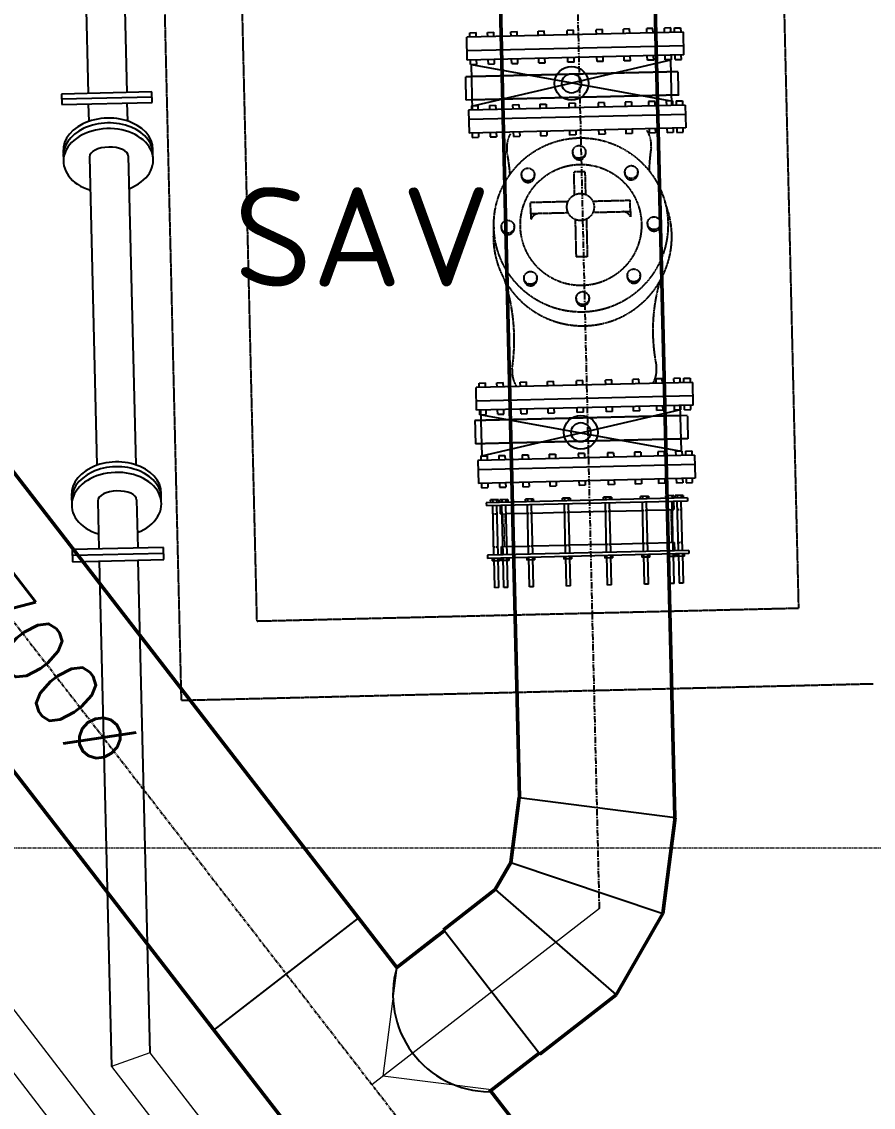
# Model space of a CAD drawing. Header units: inches. Extents: x 0 to 235202, y 0 to 361577.
# Drawn here: x 118657 to 121957, y 297221 to 301428 of the extents above; entities that cross this region are included whole.
import ezdxf

# ---------------------------------------------------------------- set-up
doc = ezdxf.new("R2010")
doc.units = ezdxf.units.IN
doc.header["$MEASUREMENT"] = 0
for name, pattern in [('CENTER', [2, 1.25, -0.25, 0.25, -0.25]), ('HIDDEN', [0.375, 0.25, -0.125]), ('PHANTOM2', [1.25, 0.625, -0.125, 0.125, -0.125, 0.125, -0.125])]:
    doc.linetypes.add(name, pattern=pattern)
for name, color, linetype, lineweight in [('.5', 8, 'Continuous', 0), ('DIM', 251, 'Continuous', 0), ('hid', 8, 'HIDDEN', 0), ('PLC WIRE', 7, 'Continuous', 0)]:
    doc.layers.add(name, color=color, linetype=linetype, lineweight=lineweight)
for name, color, linetype in [('1', 1, 'CENTER'), ('pipes', 2, 'Continuous'), ('sleeve type coupling', 1, 'Continuous'), ('steel elbow 45deg', 3, 'Continuous'), ('text', 3, 'Continuous')]:
    doc.layers.add(name, color=color, linetype=linetype)
doc.styles.add('ISO', font='isocpeur.ttf')
doc.styles.add('SIMPLEX', font='simplex.shx')
doc.styles.get("Standard").update_dxf_attribs({"font": 'arial.ttf'})
doc.linetypes.add('FENCE_LINE', pattern='A,0.5,-0.1,["X",Standard,S=0.1,R=0,X=-0.02,Y=-0.05],-0.1', length=0.7)

msp = doc.modelspace()

# ---------------------------------------------------------------- linework, layer by layer
at = {"layer": '.5', "color": 8, "linetype": 'CENTER', "ltscale": 10}
msp.add_line((169573.2, 298225.3), (105058.9, 298225.3), dxfattribs=at)
at = {"color": 8, "linetype": 'CENTER', "ltscale": 20}
msp.add_line((120896.2, 297991.7), (120765.9, 303421.4), dxfattribs=at)
at = {"color": 8}
for p, q in [((120907.9, 301397.1), (120883.6, 301396.5)), ((120907.9, 301397.1), (120883.6, 301396.5)), ((120884, 301379.3), (120883.6, 301396.5)), ((120884, 301379.3), (120883.6, 301396.5)), ((120908.3, 301379.8), (120907.9, 301397.1)), ((120908.3, 301379.8), (120907.9, 301397.1)), ((121013, 301399.6), (120988.7, 301399)), ((121013, 301399.6), (120988.7, 301399)), ((120989.1, 301381.8), (120988.7, 301399)), ((120989.1, 301381.8), (120988.7, 301399)), ((121013.4, 301382.4), (121013, 301399.6)), ((121013.4, 301382.4), (121013, 301399.6)), ((121103.2, 301401.8), (121079, 301401.2)), ((121103.2, 301401.8), (121079, 301401.2)), ((121079.4, 301383.9), (121079, 301401.2)), ((121079.4, 301383.9), (121079, 301401.2)), ((121103.6, 301384.5), (121103.2, 301401.8)), ((121103.6, 301384.5), (121103.2, 301401.8)), ((121172.5, 301403.4), (121148.2, 301402.8)), ((121172.5, 301403.4), (121148.2, 301402.8)), ((121148.6, 301385.6), (121148.2, 301402.8)), ((121148.6, 301385.6), (121148.2, 301402.8)), ((121172.9, 301386.2), (121172.5, 301403.4)), ((121172.9, 301386.2), (121172.5, 301403.4)), ((121186.5, 301403.8), (121210.7, 301404.3)), ((121186.5, 301403.8), (121210.7, 301404.3)), ((121186.9, 301386.5), (121186.5, 301403.8)), ((121186.9, 301386.5), (121186.5, 301403.8)), ((121210.7, 301404.3), (121211.1, 301387.1)), ((121210.7, 301404.3), (121211.1, 301387.1)), ((121221.5, 301387.4), (120381.7, 301367.2)), ((121221.5, 301387.4), (120381.7, 301367.2)), ((120383.8, 301278.6), (120381.7, 301367.2)), ((120383.8, 301278.6), (120381.7, 301367.2)), ((120393.4, 301384.7), (120417.7, 301385.3)), ((120393.4, 301384.7), (120417.7, 301385.3)), ((120393.9, 301367.5), (120393.4, 301384.7)), ((120393.9, 301367.5), (120393.4, 301384.7)), ((120418.1, 301368.1), (120417.7, 301385.3)), ((120418.1, 301368.1), (120417.7, 301385.3)), ((120462.7, 301386.4), (120486.9, 301387)), ((120462.7, 301386.4), (120486.9, 301387)), ((120463.1, 301369.2), (120462.7, 301386.4)), ((120463.1, 301369.2), (120462.7, 301386.4)), ((120487.3, 301369.7), (120486.9, 301387)), ((120487.3, 301369.7), (120486.9, 301387)), ((120552.9, 301388.5), (120577.2, 301389.1)), ((120552.9, 301388.5), (120577.2, 301389.1)), ((120553.4, 301371.3), (120552.9, 301388.5)), ((120553.4, 301371.3), (120552.9, 301388.5)), ((120577.6, 301371.9), (120577.2, 301389.1)), ((120577.6, 301371.9), (120577.2, 301389.1)), ((120658, 301391.1), (120682.3, 301391.7)), ((120658, 301391.1), (120682.3, 301391.7)), ((120658.5, 301373.8), (120658, 301391.1)), ((120658.5, 301373.8), (120658, 301391.1)), ((120682.7, 301374.4), (120682.3, 301391.7)), ((120682.7, 301374.4), (120682.3, 301391.7)), ((120795.1, 301394.4), (120770.8, 301393.8)), ((120795.1, 301394.4), (120770.8, 301393.8)), ((120771.2, 301376.5), (120770.8, 301393.8)), ((120771.2, 301376.5), (120770.8, 301393.8)), ((120795.5, 301377.1), (120795.1, 301394.4)), ((120795.5, 301377.1), (120795.1, 301394.4)), ((121223.6, 301298.7), (121221.5, 301387.4)), ((121223.6, 301298.7), (121221.5, 301387.4)), ((121222.7, 301334.7), (120383, 301314.5)), ((121222.7, 301334.7), (120383, 301314.5)), ((121223.6, 301298.7), (120383.8, 301278.6)), ((121223.6, 301298.7), (120383.8, 301278.6)), ((120396.4, 301261.6), (120396, 301278.8)), ((120396.4, 301261.6), (120396, 301278.8)), ((120400.3, 301100.9), (121172, 301280.2)), ((120400.3, 301100.9), (121172, 301280.2)), ((120420.6, 301262.2), (120420.2, 301279.4)), ((120420.6, 301262.2), (120420.2, 301279.4)), ((120465.7, 301263.3), (120465.2, 301280.5)), ((120465.7, 301263.3), (120465.2, 301280.5)), ((120489.9, 301263.9), (120489.5, 301281.1)), ((120489.9, 301263.9), (120489.5, 301281.1)), ((120555.9, 301265.4), (120555.5, 301282.7)), ((120555.9, 301265.4), (120555.5, 301282.7)), ((120580.1, 301266), (120579.7, 301283.3)), ((120580.1, 301266), (120579.7, 301283.3)), ((120661, 301268), (120660.6, 301285.2)), ((120661, 301268), (120660.6, 301285.2)), ((120685.2, 301268.6), (120684.8, 301285.8)), ((120685.2, 301268.6), (120684.8, 301285.8)), ((120773.8, 301270.7), (120773.4, 301287.9)), ((120773.8, 301270.7), (120773.4, 301287.9)), ((120798, 301271.3), (120773.8, 301270.7)), ((120798, 301271.3), (120773.8, 301270.7)), ((120798, 301271.3), (120797.6, 301288.5)), ((120798, 301271.3), (120797.6, 301288.5)), ((120886.6, 301273.4), (120886.2, 301290.6)), ((120886.6, 301273.4), (120886.2, 301290.6)), ((120910.8, 301274), (120886.6, 301273.4)), ((120910.8, 301274), (120886.6, 301273.4)), ((120910.8, 301274), (120910.4, 301291.2)), ((120910.8, 301274), (120910.4, 301291.2)), ((120991.7, 301275.9), (120991.3, 301293.1)), ((120991.7, 301275.9), (120991.3, 301293.1)), ((121015.9, 301276.5), (120991.7, 301275.9)), ((121015.9, 301276.5), (120991.7, 301275.9)), ((121015.9, 301276.5), (121015.5, 301293.7)), ((121015.9, 301276.5), (121015.5, 301293.7)), ((121081.9, 301278.1), (121081.5, 301295.3)), ((121081.9, 301278.1), (121081.5, 301295.3)), ((121106.2, 301278.7), (121081.9, 301278.1)), ((121106.2, 301278.7), (121081.9, 301278.1)), ((121106.2, 301278.7), (121105.7, 301295.9)), ((121106.2, 301278.7), (121105.7, 301295.9)), ((121151.2, 301279.7), (121150.8, 301297)), ((121151.2, 301279.7), (121150.8, 301297)), ((121175.4, 301280.3), (121151.2, 301279.7)), ((121175.4, 301280.3), (121151.2, 301279.7)), ((121176.3, 301102.3), (121172, 301280.2)), ((121176.3, 301102.3), (121172, 301280.2)), ((121175.4, 301280.3), (121175, 301297.6)), ((121175.4, 301280.3), (121175, 301297.6)), ((121189.4, 301280.7), (121189, 301297.9)), ((121189.4, 301280.7), (121189, 301297.9)), ((121189.4, 301280.7), (121213.6, 301281.2)), ((121189.4, 301280.7), (121213.6, 301281.2)), ((121213.6, 301281.2), (121213.2, 301298.5)), ((121213.6, 301281.2), (121213.2, 301298.5)), ((120396.4, 301261.6), (120420.6, 301262.2)), ((120396.4, 301261.6), (120420.6, 301262.2)), ((120399.8, 301261.7), (121179.3, 301119.6)), ((120404, 301083.8), (120399.8, 301261.7)), ((120399.8, 301261.7), (121179.3, 301119.6)), ((120404, 301083.8), (120399.8, 301261.7)), ((120465.7, 301263.3), (120489.9, 301263.9)), ((120465.7, 301263.3), (120489.9, 301263.9)), ((120555.9, 301265.4), (120580.1, 301266)), ((120555.9, 301265.4), (120580.1, 301266)), ((120661, 301268), (120685.2, 301268.6)), ((120661, 301268), (120685.2, 301268.6)), ((121200.8, 301233.8), (121173.2, 301233.1)), ((121200.8, 301233.8), (121173.2, 301233.1)), ((120400.9, 301214.6), (120377.7, 301214)), ((120400.9, 301214.6), (120377.7, 301214)), ((120403.1, 301124.3), (120379.9, 301123.7)), ((120403.1, 301124.3), (120379.9, 301123.7)), ((121228.3, 301104.4), (120388.5, 301084.3)), ((121228.3, 301104.4), (120388.5, 301084.3)), ((120400.2, 301101.8), (120424.5, 301102.4)), ((120400.2, 301101.8), (120424.5, 301102.4)), ((120400.2, 301101.8), (120400.7, 301084.6)), ((120400.2, 301101.8), (120400.7, 301084.6)), ((120424.5, 301102.4), (120424.9, 301085.2)), ((120424.5, 301102.4), (120424.9, 301085.2)), ((120469.5, 301103.5), (120493.7, 301104)), ((120469.5, 301103.5), (120493.7, 301104)), ((120469.5, 301103.5), (120469.9, 301086.2)), ((120469.5, 301103.5), (120469.9, 301086.2)), ((120493.7, 301104), (120494.1, 301086.8)), ((120493.7, 301104), (120494.1, 301086.8)), ((120559.7, 301105.6), (120584, 301106.2)), ((120559.7, 301105.6), (120584, 301106.2)), ((120559.7, 301105.6), (120560.2, 301088.4)), ((120559.7, 301105.6), (120560.2, 301088.4)), ((120584, 301106.2), (120584.4, 301089)), ((120584, 301106.2), (120584.4, 301089)), ((120664.8, 301108.2), (120689.1, 301108.7)), ((120664.8, 301108.2), (120689.1, 301108.7)), ((120664.8, 301108.2), (120665.3, 301090.9)), ((120664.8, 301108.2), (120665.3, 301090.9)), ((120689.1, 301108.7), (120689.5, 301091.5)), ((120689.1, 301108.7), (120689.5, 301091.5)), ((120801.9, 301111.4), (120777.6, 301110.9)), ((120801.9, 301111.4), (120777.6, 301110.9)), ((120777.6, 301110.9), (120778, 301093.6)), ((120777.6, 301110.9), (120778, 301093.6)), ((120801.9, 301111.4), (120802.3, 301094.2)), ((120801.9, 301111.4), (120802.3, 301094.2)), ((120914.6, 301114.2), (120890.4, 301113.6)), ((120914.6, 301114.2), (120890.4, 301113.6)), ((120890.4, 301113.6), (120890.8, 301096.3)), ((120890.4, 301113.6), (120890.8, 301096.3)), ((120914.6, 301114.2), (120915.1, 301096.9)), ((120914.6, 301114.2), (120915.1, 301096.9)), ((121019.7, 301116.7), (120995.5, 301116.1)), ((121019.7, 301116.7), (120995.5, 301116.1)), ((120995.5, 301116.1), (120995.9, 301098.9)), ((120995.5, 301116.1), (120995.9, 301098.9)), ((121019.7, 301116.7), (121020.2, 301099.4)), ((121019.7, 301116.7), (121020.2, 301099.4)), ((121110, 301118.8), (121085.8, 301118.3)), ((121110, 301118.8), (121085.8, 301118.3)), ((121085.8, 301118.3), (121086.2, 301101)), ((121085.8, 301118.3), (121086.2, 301101)), ((121110, 301118.8), (121110.4, 301101.6)), ((121110, 301118.8), (121110.4, 301101.6)), ((121179.3, 301120.5), (121155, 301119.9)), ((121179.3, 301120.5), (121155, 301119.9)), ((121155, 301119.9), (121155.4, 301102.7)), ((121155, 301119.9), (121155.4, 301102.7)), ((121203, 301143.5), (121175.3, 301142.8)), ((121203, 301143.5), (121175.3, 301142.8)), ((121179.3, 301120.5), (121179.7, 301103.3)), ((121179.3, 301120.5), (121179.7, 301103.3)), ((121193.3, 301120.8), (121217.5, 301121.4)), ((121193.3, 301120.8), (121217.5, 301121.4)), ((121193.3, 301120.8), (121193.7, 301103.6)), ((121193.3, 301120.8), (121193.7, 301103.6)), ((121217.5, 301121.4), (121217.9, 301104.2)), ((121217.5, 301121.4), (121217.9, 301104.2)), ((121228.3, 301104.4), (121230.4, 301016.5)), ((121228.3, 301104.4), (121230.4, 301016.5)), ((120388.5, 301084.3), (120390.6, 300996.3)), ((120388.5, 301084.3), (120390.6, 300996.3)), ((121229.1, 301068.5), (120389.4, 301048.3)), ((121229.1, 301068.5), (120389.4, 301048.3)), ((121230.4, 301016.5), (120390.6, 300996.3)), ((121230.4, 301016.5), (120390.6, 300996.3)), ((120402.8, 300996.6), (120403.2, 300979.4)), ((120402.8, 300996.6), (120403.2, 300979.4)), ((120403.2, 300979.4), (120427.4, 300979.9)), ((120403.2, 300979.4), (120427.4, 300979.9)), ((120427, 300997.2), (120427.4, 300979.9)), ((120427, 300997.2), (120427.4, 300979.9)), ((120472, 300998.3), (120472.4, 300981)), ((120472, 300998.3), (120472.4, 300981)), ((120472.4, 300981), (120496.7, 300981.6)), ((120472.4, 300981), (120496.7, 300981.6)), ((120496.2, 300998.8), (120496.7, 300981.6)), ((120496.2, 300998.8), (120496.7, 300981.6)), ((120562.3, 301000.4), (120562.7, 300983.2)), ((120562.3, 301000.4), (120562.7, 300983.2)), ((120562.7, 300983.2), (120586.9, 300983.8)), ((120562.7, 300983.2), (120586.9, 300983.8)), ((120586.5, 301001), (120586.9, 300983.8)), ((120586.5, 301001), (120586.9, 300983.8)), ((120667.4, 301002.9), (120667.8, 300985.7)), ((120667.4, 301002.9), (120667.8, 300985.7)), ((120667.8, 300985.7), (120692, 300986.3)), ((120667.8, 300985.7), (120692, 300986.3)), ((120691.6, 301003.5), (120692, 300986.3)), ((120691.6, 301003.5), (120692, 300986.3)), ((120780.2, 301005.7), (120780.6, 300988.4)), ((120780.2, 301005.7), (120780.6, 300988.4)), ((120804.8, 300989), (120780.6, 300988.4)), ((120804.8, 300989), (120780.6, 300988.4)), ((120804.4, 301006.2), (120804.8, 300989)), ((120804.4, 301006.2), (120804.8, 300989)), ((120892.9, 301008.4), (120893.4, 300991.1)), ((120892.9, 301008.4), (120893.4, 300991.1)), ((120917.6, 300991.7), (120893.4, 300991.1)), ((120917.6, 300991.7), (120893.4, 300991.1)), ((120917.2, 301008.9), (120917.6, 300991.7)), ((120917.2, 301008.9), (120917.6, 300991.7)), ((120998, 301010.9), (120998.5, 300993.7)), ((120998, 301010.9), (120998.5, 300993.7)), ((121022.7, 300994.2), (120998.5, 300993.7)), ((121022.7, 300994.2), (120998.5, 300993.7)), ((121022.3, 301011.5), (121022.7, 300994.2)), ((121022.3, 301011.5), (121022.7, 300994.2)), ((121088.3, 301013.1), (121088.7, 300995.8)), ((121088.3, 301013.1), (121088.7, 300995.8)), ((121112.9, 300996.4), (121088.7, 300995.8)), ((121112.9, 300996.4), (121088.7, 300995.8)), ((121112.5, 301013.6), (121112.9, 300996.4)), ((121112.5, 301013.6), (121112.9, 300996.4)), ((121157.5, 301014.7), (121158, 300997.5)), ((121157.5, 301014.7), (121158, 300997.5)), ((121182.2, 300998.1), (121158, 300997.5)), ((121182.2, 300998.1), (121158, 300997.5)), ((121181.8, 301015.3), (121182.2, 300998.1)), ((121181.8, 301015.3), (121182.2, 300998.1)), ((121195.8, 301015.6), (121196.2, 300998.4)), ((121195.8, 301015.6), (121196.2, 300998.4)), ((121196.2, 300998.4), (121220.4, 300999)), ((121196.2, 300998.4), (121220.4, 300999)), ((121220.4, 300999), (121220, 301016.2)), ((121220.4, 300999), (121220, 301016.2)), ((121257.7, 300029.8), (120418, 300009.7)), ((121257.7, 300029.8), (120418, 300009.7)), ((120420.1, 299921.7), (120418, 300009.7)), ((120420.1, 299921.7), (120418, 300009.7)), ((120429.7, 300027.2), (120453.9, 300027.8)), ((120429.7, 300027.2), (120453.9, 300027.8)), ((120430.1, 300010), (120429.7, 300027.2)), ((120430.1, 300010), (120429.7, 300027.2)), ((120454.4, 300010.6), (120453.9, 300027.8)), ((120454.4, 300010.6), (120453.9, 300027.8)), ((120499, 300028.9), (120523.2, 300029.5)), ((120499, 300028.9), (120523.2, 300029.5)), ((120499.4, 300011.6), (120499, 300028.9)), ((120499.4, 300011.6), (120499, 300028.9)), ((120523.6, 300012.2), (120523.2, 300029.5)), ((120523.6, 300012.2), (120523.2, 300029.5)), ((120589.2, 300031), (120613.4, 300031.6)), ((120589.2, 300031), (120613.4, 300031.6)), ((120589.6, 300013.8), (120589.2, 300031)), ((120589.6, 300013.8), (120589.2, 300031)), ((120613.9, 300014.4), (120613.4, 300031.6)), ((120613.9, 300014.4), (120613.4, 300031.6)), ((120694.3, 300033.6), (120718.5, 300034.1)), ((120694.3, 300033.6), (120718.5, 300034.1)), ((120694.7, 300016.3), (120694.3, 300033.6)), ((120694.7, 300016.3), (120694.3, 300033.6)), ((120719, 300016.9), (120718.5, 300034.1)), ((120719, 300016.9), (120718.5, 300034.1)), ((120831.3, 300036.9), (120807.1, 300036.3)), ((120831.3, 300036.9), (120807.1, 300036.3)), ((120807.5, 300019), (120807.1, 300036.3)), ((120807.5, 300019), (120807.1, 300036.3)), ((120831.7, 300019.6), (120831.3, 300036.9)), ((120831.7, 300019.6), (120831.3, 300036.9)), ((120944.1, 300039.6), (120919.9, 300039)), ((120944.1, 300039.6), (120919.9, 300039)), ((120920.3, 300021.7), (120919.9, 300039)), ((120920.3, 300021.7), (120919.9, 300039)), ((120944.5, 300022.3), (120944.1, 300039.6)), ((120944.5, 300022.3), (120944.1, 300039.6)), ((121049.2, 300042.1), (121025, 300041.5)), ((121049.2, 300042.1), (121025, 300041.5)), ((121025.4, 300024.3), (121025, 300041.5)), ((121025.4, 300024.3), (121025, 300041.5)), ((121049.6, 300024.9), (121049.2, 300042.1)), ((121049.6, 300024.9), (121049.2, 300042.1)), ((121139.5, 300044.2), (121115.2, 300043.7)), ((121139.5, 300044.2), (121115.2, 300043.7)), ((121115.7, 300026.4), (121115.2, 300043.7)), ((121115.7, 300026.4), (121115.2, 300043.7)), ((121139.9, 300027), (121139.5, 300044.2)), ((121139.9, 300027), (121139.5, 300044.2)), ((121208.7, 300045.9), (121184.5, 300045.3)), ((121208.7, 300045.9), (121184.5, 300045.3)), ((121184.9, 300028.1), (121184.5, 300045.3)), ((121184.9, 300028.1), (121184.5, 300045.3)), ((121209.1, 300028.7), (121208.7, 300045.9)), ((121209.1, 300028.7), (121208.7, 300045.9)), ((121222.7, 300046.2), (121247, 300046.8)), ((121222.7, 300046.2), (121247, 300046.8)), ((121223.1, 300029), (121222.7, 300046.2)), ((121223.1, 300029), (121222.7, 300046.2)), ((121247, 300046.8), (121247.4, 300029.6)), ((121247, 300046.8), (121247.4, 300029.6)), ((121259.8, 299941.9), (121257.7, 300029.8)), ((121259.8, 299941.9), (121257.7, 300029.8)), ((121259, 299977.9), (120419.2, 299957.7)), ((121259, 299977.9), (120419.2, 299957.7)), ((121259.8, 299941.9), (120420.1, 299921.7)), ((121259.8, 299941.9), (120420.1, 299921.7)), ((120439.9, 299745), (121211.6, 299924.4)), ((120439.9, 299745), (121211.6, 299924.4)), ((120526.1, 299907), (120525.7, 299924.2)), ((120526.1, 299907), (120525.7, 299924.2)), ((120592.2, 299908.6), (120591.7, 299925.8)), ((120592.2, 299908.6), (120591.7, 299925.8)), ((120616.4, 299909.2), (120616, 299926.4)), ((120616.4, 299909.2), (120616, 299926.4)), ((120697.3, 299911.1), (120696.8, 299928.4)), ((120697.3, 299911.1), (120696.8, 299928.4)), ((120721.5, 299911.7), (120721.1, 299928.9)), ((120721.5, 299911.7), (120721.1, 299928.9)), ((120810, 299913.8), (120809.6, 299931.1)), ((120810, 299913.8), (120809.6, 299931.1)), ((120834.3, 299914.4), (120833.9, 299931.6)), ((120834.3, 299914.4), (120833.9, 299931.6)), ((120922.8, 299916.5), (120922.4, 299933.8)), ((120922.8, 299916.5), (120922.4, 299933.8)), ((120947.1, 299917.1), (120946.6, 299934.4)), ((120947.1, 299917.1), (120946.6, 299934.4)), ((121027.9, 299919.1), (121027.5, 299936.3)), ((121027.9, 299919.1), (121027.5, 299936.3)), ((121052.2, 299919.6), (121051.7, 299936.9)), ((121052.2, 299919.6), (121051.7, 299936.9)), ((121118.2, 299921.2), (121117.8, 299938.5)), ((121118.2, 299921.2), (121117.8, 299938.5)), ((121142.4, 299921.8), (121142, 299939)), ((121142.4, 299921.8), (121142, 299939)), ((121187.4, 299922.9), (121187, 299940.1)), ((121187.4, 299922.9), (121187, 299940.1)), ((121207.9, 299941.5), (121212.1, 299763.6)), ((121207.9, 299941.5), (121212.1, 299763.6)), ((121211.7, 299923.5), (121211.3, 299940.7)), ((121211.7, 299923.5), (121211.3, 299940.7)), ((121225.7, 299923.8), (121225.3, 299941)), ((121225.7, 299923.8), (121225.3, 299941)), ((121225.7, 299923.8), (121249.9, 299924.4)), ((121225.7, 299923.8), (121249.9, 299924.4)), ((121249.9, 299924.4), (121249.5, 299941.6)), ((121249.9, 299924.4), (121249.5, 299941.6)), ((120436.6, 299882.5), (120413.4, 299881.9)), ((120436.6, 299882.5), (120413.4, 299881.9)), ((120432.7, 299904.8), (120432.2, 299922)), ((120432.7, 299904.8), (120432.2, 299922)), ((120432.6, 299905.7), (121212.1, 299763.6)), ((120432.6, 299905.7), (121212.1, 299763.6)), ((120432.7, 299904.8), (120456.9, 299905.4)), ((120432.7, 299904.8), (120456.9, 299905.4)), ((120435.6, 299923), (120439.9, 299745)), ((120435.6, 299923), (120439.9, 299745)), ((120456.9, 299905.4), (120456.5, 299922.6)), ((120456.9, 299905.4), (120456.5, 299922.6)), ((120501.9, 299906.4), (120501.5, 299923.7)), ((120501.9, 299906.4), (120501.5, 299923.7)), ((120501.9, 299906.4), (120526.1, 299907)), ((120501.9, 299906.4), (120526.1, 299907)), ((120592.2, 299908.6), (120616.4, 299909.2)), ((120592.2, 299908.6), (120616.4, 299909.2)), ((120697.3, 299911.1), (120721.5, 299911.7)), ((120697.3, 299911.1), (120721.5, 299911.7)), ((120834.3, 299914.4), (120810, 299913.8)), ((120834.3, 299914.4), (120810, 299913.8)), ((120947.1, 299917.1), (120922.8, 299916.5)), ((120947.1, 299917.1), (120922.8, 299916.5)), ((121052.2, 299919.6), (121027.9, 299919.1)), ((121052.2, 299919.6), (121027.9, 299919.1)), ((121142.4, 299921.8), (121118.2, 299921.2)), ((121142.4, 299921.8), (121118.2, 299921.2)), ((121211.7, 299923.5), (121187.4, 299922.9)), ((121211.7, 299923.5), (121187.4, 299922.9)), ((121236.5, 299901.7), (121208.8, 299901)), ((121236.5, 299901.7), (121208.8, 299901)), ((121238.7, 299811.4), (121211, 299810.7)), ((121238.7, 299811.4), (121211, 299810.7)), ((120438.7, 299792.2), (120415.6, 299791.6)), ((120438.7, 299792.2), (120415.6, 299791.6)), ((120950.9, 299757.3), (120926.7, 299756.7)), ((120950.9, 299757.3), (120926.7, 299756.7)), ((120926.7, 299756.7), (120927.1, 299739.5)), ((120926.7, 299756.7), (120927.1, 299739.5)), ((120950.9, 299757.3), (120951.3, 299740.1)), ((120950.9, 299757.3), (120951.3, 299740.1)), ((121056, 299759.8), (121031.8, 299759.2)), ((121056, 299759.8), (121031.8, 299759.2)), ((121031.8, 299759.2), (121032.2, 299742)), ((121031.8, 299759.2), (121032.2, 299742)), ((121056, 299759.8), (121056.4, 299742.6)), ((121056, 299759.8), (121056.4, 299742.6)), ((121146.3, 299762), (121122, 299761.4)), ((121146.3, 299762), (121122, 299761.4)), ((121122, 299761.4), (121122.4, 299744.2)), ((121122, 299761.4), (121122.4, 299744.2)), ((121146.3, 299762), (121146.7, 299744.8)), ((121146.3, 299762), (121146.7, 299744.8)), ((121215.5, 299763.7), (121191.3, 299763.1)), ((121215.5, 299763.7), (121191.3, 299763.1)), ((121191.3, 299763.1), (121191.7, 299745.8)), ((121191.3, 299763.1), (121191.7, 299745.8)), ((121215.5, 299763.7), (121215.9, 299746.4)), ((121215.5, 299763.7), (121215.9, 299746.4)), ((121229.5, 299764), (121253.7, 299764.6)), ((121229.5, 299764), (121253.7, 299764.6)), ((121229.5, 299764), (121229.9, 299746.8)), ((121229.5, 299764), (121229.9, 299746.8)), ((121253.7, 299764.6), (121254.2, 299747.3)), ((121253.7, 299764.6), (121254.2, 299747.3)), ((121264.5, 299747.6), (120424.7, 299727.4)), ((121264.5, 299747.6), (120424.7, 299727.4)), ((120424.7, 299727.4), (120426.9, 299638.8)), ((120424.7, 299727.4), (120426.9, 299638.8)), ((120436.5, 299745), (120460.7, 299745.5)), ((120436.5, 299745), (120460.7, 299745.5)), ((120436.5, 299745), (120436.9, 299727.7)), ((120436.5, 299745), (120436.9, 299727.7)), ((120460.7, 299745.5), (120461.1, 299728.3)), ((120460.7, 299745.5), (120461.1, 299728.3)), ((120505.7, 299746.6), (120530, 299747.2)), ((120505.7, 299746.6), (120530, 299747.2)), ((120505.7, 299746.6), (120506.2, 299729.4)), ((120505.7, 299746.6), (120506.2, 299729.4)), ((120530, 299747.2), (120530.4, 299730)), ((120530, 299747.2), (120530.4, 299730)), ((120596, 299748.8), (120620.2, 299749.4)), ((120596, 299748.8), (120620.2, 299749.4)), ((120596, 299748.8), (120596.4, 299731.6)), ((120596, 299748.8), (120596.4, 299731.6)), ((120620.2, 299749.4), (120620.6, 299732.1)), ((120620.2, 299749.4), (120620.6, 299732.1)), ((120701.1, 299751.3), (120725.3, 299751.9)), ((120701.1, 299751.3), (120725.3, 299751.9)), ((120701.1, 299751.3), (120701.5, 299734.1)), ((120701.1, 299751.3), (120701.5, 299734.1)), ((120725.3, 299751.9), (120725.7, 299734.7)), ((120725.3, 299751.9), (120725.7, 299734.7)), ((120838.1, 299754.6), (120813.9, 299754)), ((120838.1, 299754.6), (120813.9, 299754)), ((120813.9, 299754), (120814.3, 299736.8)), ((120813.9, 299754), (120814.3, 299736.8)), ((120838.1, 299754.6), (120838.5, 299737.4)), ((120838.1, 299754.6), (120838.5, 299737.4)), ((121264.5, 299747.6), (121266.6, 299659)), ((121264.5, 299747.6), (121266.6, 299659)), ((121265.4, 299711.6), (120425.6, 299691.4)), ((121265.4, 299711.6), (120425.6, 299691.4)), ((121266.6, 299659), (120426.9, 299638.8)), ((121266.6, 299659), (120426.9, 299638.8)), ((120439, 299639.1), (120439.4, 299621.9)), ((120439, 299639.1), (120439.4, 299621.9)), ((120463.3, 299639.7), (120463.7, 299622.4)), ((120463.3, 299639.7), (120463.7, 299622.4)), ((120508.3, 299640.7), (120508.7, 299623.5)), ((120508.3, 299640.7), (120508.7, 299623.5)), ((120532.5, 299641.3), (120532.9, 299624.1)), ((120532.5, 299641.3), (120532.9, 299624.1)), ((120598.5, 299642.9), (120598.9, 299625.7)), ((120598.5, 299642.9), (120598.9, 299625.7)), ((120622.8, 299643.5), (120623.2, 299626.3)), ((120622.8, 299643.5), (120623.2, 299626.3)), ((120703.6, 299645.4), (120704, 299628.2)), ((120703.6, 299645.4), (120704, 299628.2)), ((120727.9, 299646), (120728.3, 299628.8)), ((120727.9, 299646), (120728.3, 299628.8)), ((120816.4, 299648.1), (120816.8, 299630.9)), ((120816.4, 299648.1), (120816.8, 299630.9)), ((120841.1, 299631.5), (120816.8, 299630.9)), ((120841.1, 299631.5), (120816.8, 299630.9)), ((120840.7, 299648.7), (120841.1, 299631.5)), ((120840.7, 299648.7), (120841.1, 299631.5)), ((120929.2, 299650.9), (120929.6, 299633.6)), ((120929.2, 299650.9), (120929.6, 299633.6)), ((120953.9, 299634.2), (120929.6, 299633.6)), ((120953.9, 299634.2), (120929.6, 299633.6)), ((120953.4, 299651.4), (120953.9, 299634.2)), ((120953.4, 299651.4), (120953.9, 299634.2)), ((121034.3, 299653.4), (121034.7, 299636.1)), ((121034.3, 299653.4), (121034.7, 299636.1)), ((121059, 299636.7), (121034.7, 299636.1)), ((121059, 299636.7), (121034.7, 299636.1)), ((121058.5, 299654), (121059, 299636.7)), ((121058.5, 299654), (121059, 299636.7)), ((121124.6, 299655.5), (121125, 299638.3)), ((121124.6, 299655.5), (121125, 299638.3)), ((121149.2, 299638.9), (121125, 299638.3)), ((121149.2, 299638.9), (121125, 299638.3)), ((121148.8, 299656.1), (121149.2, 299638.9)), ((121148.8, 299656.1), (121149.2, 299638.9)), ((121193.8, 299657.2), (121194.2, 299640)), ((121193.8, 299657.2), (121194.2, 299640)), ((121218.5, 299640.6), (121194.2, 299640)), ((121218.5, 299640.6), (121194.2, 299640)), ((121218, 299657.8), (121218.5, 299640.6)), ((121218, 299657.8), (121218.5, 299640.6)), ((121232, 299658.1), (121232.5, 299640.9)), ((121232, 299658.1), (121232.5, 299640.9)), ((121232.5, 299640.9), (121256.7, 299641.5)), ((121232.5, 299640.9), (121256.7, 299641.5)), ((121256.7, 299641.5), (121256.3, 299658.7)), ((121256.7, 299641.5), (121256.3, 299658.7)), ((120439.4, 299621.9), (120463.7, 299622.4)), ((120439.4, 299621.9), (120463.7, 299622.4)), ((120508.7, 299623.5), (120532.9, 299624.1)), ((120508.7, 299623.5), (120532.9, 299624.1)), ((120598.9, 299625.7), (120623.2, 299626.3)), ((120598.9, 299625.7), (120623.2, 299626.3)), ((120704, 299628.2), (120728.3, 299628.8)), ((120704, 299628.2), (120728.3, 299628.8))]:
    msp.add_line(p, q, dxfattribs=at)
at = {"color": 8, "linetype": 'HIDDEN'}
for p, q in [((121173.2, 301233.1), (120400.9, 301214.6)), ((121173.2, 301233.1), (120400.9, 301214.6)), ((121203, 301143.5), (121200.8, 301233.8)), ((121203, 301143.5), (121200.8, 301233.8)), ((120379.9, 301123.7), (120377.7, 301214)), ((120379.9, 301123.7), (120377.7, 301214)), ((121175.3, 301142.8), (120403.1, 301124.3)), ((121175.3, 301142.8), (120403.1, 301124.3)), ((120413.4, 299881.9), (120415.6, 299791.6)), ((120413.4, 299881.9), (120415.6, 299791.6)), ((121208.8, 299901), (120436.6, 299882.5)), ((121208.8, 299901), (120436.6, 299882.5)), ((121236.5, 299901.7), (121238.7, 299811.4)), ((121236.5, 299901.7), (121238.7, 299811.4)), ((121211, 299810.7), (120438.7, 299792.2)), ((121211, 299810.7), (120438.7, 299792.2))]:
    msp.add_line(p, q, dxfattribs=at)
at = {"color": 8, "linetype": 'PHANTOM2', "ltscale": 20}
msp.add_line((117313.4, 300798.9), (120821.2, 296266.5), dxfattribs=at)
at = {"color": 8}
for centre, radius in [((120787.9, 301188.7), 65.7), ((120787.9, 301188.7), 65.7), ((120787.9, 301188.7), 37.5), ((120787.9, 301188.7), 37.5), ((120824, 299836.6), 65.7), ((120824, 299836.6), 65.7), ((120824, 299836.6), 37.5), ((120824, 299836.6), 37.5)]:
    msp.add_circle(centre, radius, dxfattribs=at)
at = {"layer": '1', "color": 8, "linetype": 'HIDDEN', "ltscale": 5}
for p, q in [((119276.4, 298798.2), (119192.4, 302296.8)), ((121668.5, 299155.7), (121598.9, 302054.5)), ((119569.1, 299105.3), (119499.5, 302004)), ((119569.1, 299105.3), (121668.5, 299155.7)), ((119276.4, 298798.2), (121957.1, 298862.5))]:
    msp.add_line(p, q, dxfattribs=at)
at = {"layer": '1', "color": 8}
for p, q in [((120841, 300846.2), (120797.5, 300845.2)), ((120841, 300846.2), (120797.5, 300845.2)), ((120799.6, 300756.8), (120797.5, 300845.2)), ((120799.6, 300756.8), (120797.5, 300845.2)), ((120843.1, 300757.9), (120841, 300846.2)), ((120843.1, 300757.9), (120841, 300846.2)), ((120774.1, 300730.1), (120629, 300726.6)), ((120774.1, 300730.1), (120629, 300726.6)), ((120630.1, 300683.1), (120629, 300726.6)), ((120630.1, 300683.1), (120629, 300726.6)), ((120869.8, 300732.4), (121014.9, 300735.9)), ((120869.8, 300732.4), (121014.9, 300735.9)), ((121016, 300692.4), (121014.9, 300735.9)), ((121016, 300692.4), (121014.9, 300735.9)), ((120775.2, 300686.6), (120630.1, 300683.1)), ((120775.2, 300686.6), (120630.1, 300683.1)), ((120630.1, 300683.1), (120630.6, 300661.7)), ((120630.1, 300683.1), (120630.6, 300661.7)), ((120870.9, 300688.9), (121016, 300692.4)), ((120870.9, 300688.9), (121016, 300692.4)), ((121016, 300692.4), (121016.5, 300670.9)), ((121016, 300692.4), (121016.5, 300670.9)), ((120801.9, 300661.1), (120805.4, 300516)), ((120801.9, 300661.1), (120805.4, 300516)), ((120845.4, 300662.2), (120848.9, 300517.1)), ((120845.4, 300662.2), (120848.9, 300517.1)), ((120848.9, 300517.1), (120805.4, 300516)), ((120848.9, 300517.1), (120805.4, 300516))]:
    msp.add_line(p, q, dxfattribs=at)
for centre, radius in [((120824.2, 300639.9), 337.5), ((120824.2, 300639.9), 337.5), ((120817.4, 300923.1), 24.9), ((120817.4, 300923.1), 24.9), ((120824.2, 300639.9), 234.7), ((120824.2, 300639.9), 234.7), ((120619.1, 300835.4), 24.9), ((120619.1, 300835.4), 24.9), ((121019.6, 300845), 24.9), ((121019.6, 300845), 24.9), ((120822.5, 300709.5), 52.6), ((120822.5, 300709.5), 52.6), ((120541, 300633.1), 24.9), ((120541, 300633.1), 24.9), ((121107.3, 300646.7), 24.9), ((121107.3, 300646.7), 24.9), ((120628.7, 300434.9), 24.9), ((120628.7, 300434.9), 24.9), ((121029.2, 300444.5), 24.9), ((121029.2, 300444.5), 24.9), ((120831, 300356.8), 24.9), ((120831, 300356.8), 24.9)]:
    msp.add_circle(centre, radius, dxfattribs=at)
for centre, radius, start, end in [((120650.9, 300938.4), 114.4, 151.6572, 186.6572), ((120650.9, 300938.4), 114.4, 151.6572, 186.6572), ((120990.3, 300949.4), 106.4, 354.23, 31.7505), ((120990.3, 300949.4), 106.4, 354.23, 31.7505), ((121777, 300835.1), 688.7, 171.3491, 178.7813), ((121777, 300835.1), 688.7, 171.3491, 178.7813), ((119806.6, 300777.8), 745.4, 4.512, 11.4009), ((119806.6, 300777.8), 745.4, 4.512, 11.4009), ((120817.5, 300918.1), 25.4, 169.931, 12.82), ((120817.5, 300918.1), 25.4, 169.931, 12.82), ((120619.2, 300830.3), 25.4, 169.931, 12.82), ((120619.2, 300830.3), 25.4, 169.931, 12.82), ((121019.7, 300840), 25.4, 169.931, 12.82), ((121019.7, 300840), 25.4, 169.931, 12.82), ((120830.6, 300595), 345.8, 173.8804, 22.4991), ((120830.6, 300595), 345.8, 173.8804, 22.4991), ((120663.2, 300649.2), 35, 98.3971, 159.085), ((120663.2, 300649.2), 35, 98.3971, 159.085), ((120984.4, 300656.9), 35, 23.666, 84.3539), ((120984.4, 300656.9), 35, 23.666, 84.3539), ((121107.5, 300641.7), 25.4, 169.931, 12.82), ((121107.5, 300641.7), 25.4, 169.931, 12.82), ((120541.1, 300628.1), 25.4, 169.931, 12.82), ((120541.1, 300628.1), 25.4, 169.931, 12.82), ((120628.8, 300429.9), 25.4, 169.931, 12.82), ((120628.8, 300429.9), 25.4, 169.931, 12.82), ((121029.3, 300439.5), 25.4, 169.931, 12.82), ((121029.3, 300439.5), 25.4, 169.931, 12.82), ((119820.6, 300193.9), 745.4, 351.3501, 18.0883), ((119820.6, 300193.9), 745.4, 351.3501, 18.0883), ((121791.5, 300231.2), 688.7, 164.0075, 191.4019), ((121791.5, 300231.2), 688.7, 164.0075, 191.4019), ((120831.1, 300351.7), 25.4, 169.931, 12.82), ((120831.1, 300351.7), 25.4, 169.931, 12.82), ((121011.2, 300079.3), 106.4, 331.0005, 8.521), ((121011.2, 300079.3), 106.4, 331.0005, 8.521), ((120671.7, 300074), 114.4, 176.0938, 211.0938), ((120671.7, 300074), 114.4, 176.0938, 211.0938)]:
    msp.add_arc(centre, radius, start, end, dxfattribs=at)
at = {"layer": 'DIM', "color": 8, "linetype": 'Continuous', "ltscale": 25}
msp.add_line((145896.8, 262255), (107144.3, 312481.6), dxfattribs=at)
at = {"layer": 'DIM', "color": 8, "linetype": 'FENCE_LINE', "ltscale": 25}
msp.add_line((145707.3, 262255), (107025.6, 312390), dxfattribs=at)
at = {"layer": 'DIM', "color": 8, "lineweight": 50}
for p, q in [((120585.8, 298421.3), (120482.7, 302714.9)), ((120585.8, 298421.3), (120482.7, 302714.4)), ((121187.8, 298344.7), (121082.6, 302728.8)), ((121187.8, 298344.7), (121082.6, 302728.8)), ((117629.8, 300968.7), (120110.9, 297763)), ((117005.1, 300619.2), (120414, 296211.9)), ((119114.8, 299050), (120110.9, 297763)), ((120552.4, 298169.5), (120584.4, 298421.5)), ((121141.8, 297972.3), (121189.2, 298344.5)), ((120492.4, 298064.5), (120552.4, 298169.5)), ((120291.6, 297909), (120492.4, 298064.5)), ((120961.4, 297656.7), (121141.8, 297972.3)), ((120110.6, 297762.8), (120294.5, 297905.2)), ((120110.6, 297762.8), (120268.8, 297885.2)), ((119143.5, 297854.5), (120414, 296211.9)), ((120664.8, 297427), (120961.4, 297656.7)), ((120469, 297281.4), (120661.8, 297430.8)), ((120914.1, 296717.1), (120474, 297285.3))]:
    msp.add_line(p, q, dxfattribs=at)
at = {"layer": 'DIM', "color": 8, "linetype": 'Continuous', "ltscale": 10}
for p, q in [((121152.4, 299820.9), (121145.8, 300094.7)), ((120552.6, 299806.5), (120546, 300080.3)), ((121157.3, 299617.6), (121152.7, 299808.9)), ((121157.3, 299617.6), (121152.7, 299808.9)), ((120557.5, 299603.2), (120552.9, 299794.5)), ((120557.5, 299603.2), (120552.9, 299794.5)), ((120561.3, 299444.7), (120557.7, 299591.2)), ((120561.3, 299444.7), (120557.7, 299591.2)), ((120561.3, 299444.7), (120557.7, 299591.2)), ((120561.3, 299444.7), (120557.7, 299591.2)), ((120561.3, 299444.7), (120557.7, 299591.2)), ((121161.1, 299459.2), (121157.6, 299605.6)), ((121161.1, 299459.2), (121157.6, 299605.6))]:
    msp.add_line(p, q, dxfattribs=at)
at = {"layer": 'DIM', "color": 8}
for p, q in [((120896.2, 297991.7), (120013.8, 297308.4)), ((120110.6, 297762.8), (120057.1, 297341.9)), ((119153.6, 297432.4), (119004.8, 297379.7)), ((120478, 297288.4), (120057.1, 297341.9))]:
    msp.add_line(p, q, dxfattribs=at)
at = {"layer": 'hid', "color": 8, "ltscale": 0.1}
for p, q in [((120518.5, 299521), (120534.5, 299521.4)), ((120518.5, 299521), (120534.5, 299521.4)), ((120518.5, 299521), (120534.5, 299521.4)), ((120518.5, 299521), (120534.5, 299521.4)), ((120524.9, 299521.2), (120527.9, 299393.8)), ((120524.9, 299521.2), (120527.9, 299393.8)), ((121162.5, 299536.5), (121178.5, 299536.9)), ((121178.5, 299536.9), (121162.5, 299536.5)), ((121162.5, 299536.5), (121178.5, 299536.9)), ((121178.5, 299536.9), (121162.5, 299536.5)), ((121172.2, 299536.7), (121175.2, 299409.4)), ((121172.2, 299536.7), (121175.2, 299409.4)), ((120521.6, 299393.7), (120537.6, 299394.1)), ((120521.6, 299393.7), (120537.6, 299394.1)), ((120521.6, 299393.7), (120537.6, 299394.1)), ((120521.6, 299393.7), (120537.6, 299394.1)), ((121165.6, 299409.1), (121181.6, 299409.5)), ((121181.6, 299409.5), (121165.6, 299409.1)), ((121165.6, 299409.1), (121181.6, 299409.5)), ((121181.6, 299409.5), (121165.6, 299409.1))]:
    msp.add_line(p, q, dxfattribs=at)
at = {"layer": 'hid', "color": 8, "linetype": 'Continuous'}
for p, q in [((120552.4, 298169.5), (121141.8, 297972.3)), ((120492.4, 298064.5), (120961.4, 297656.7))]:
    msp.add_line(p, q, dxfattribs=at)
at = {"layer": 'pipes', "color": 8, "ltscale": 2000}
for p, q in [((120584.4, 298421.5), (121189.2, 298344.5)), ((119402.1, 297520.2), (119962.7, 297954.3)), ((120110.6, 297762.8), (120294.5, 297905.2)), ((120664.8, 297427), (120291.6, 297909)), ((120110.6, 297762.8), (120268.8, 297885.2)), ((120478, 297288.4), (120661.8, 297430.8)), ((120636.1, 297410.8), (120478, 297288.4))]:
    msp.add_line(p, q, dxfattribs=at)
msp.add_arc((120473.1, 297658.5), 377.2, 163.9525, 269.371, dxfattribs=at)
at = {"layer": 'PLC WIRE', "color": 8, "ltscale": 2000}
for p, q in [((119153.6, 297432.4), (119507.4, 296973.8)), ((119004.8, 297379.7), (119388.6, 296882.1))]:
    msp.add_line(p, q, dxfattribs=at)
at = {"layer": 'sleeve type coupling', "color": 8}
for p, q in [((121085.5, 299589), (121054.6, 299588.2)), ((121085.5, 299589), (121054.6, 299588.2)), ((121054.9, 299577.9), (121054.6, 299588.2)), ((121054.9, 299577.9), (121054.6, 299588.2)), ((121062.3, 299588.4), (121062.6, 299578.1)), ((121062.3, 299588.4), (121062.6, 299578.1)), ((121077.8, 299588.8), (121078, 299578.5)), ((121077.8, 299588.8), (121078, 299578.5)), ((121085.5, 299589), (121085.7, 299578.7)), ((121085.5, 299589), (121085.7, 299578.7)), ((121184.6, 299591.3), (121153.8, 299590.6)), ((121184.6, 299591.3), (121153.8, 299590.6)), ((121154, 299580.3), (121153.8, 299590.6)), ((121154, 299580.3), (121153.8, 299590.6)), ((121161.5, 299590.8), (121161.8, 299580.5)), ((121161.5, 299590.8), (121161.8, 299580.5)), ((121176.9, 299591.2), (121177.2, 299580.9)), ((121176.9, 299591.2), (121177.2, 299580.9)), ((121184.6, 299591.3), (121184.9, 299581)), ((121184.6, 299591.3), (121184.9, 299581)), ((121220, 299592.2), (121189.2, 299591.5)), ((121220, 299592.2), (121189.2, 299591.5)), ((121189.4, 299581.2), (121189.2, 299591.5)), ((121189.4, 299581.2), (121189.2, 299591.5)), ((121196.9, 299591.6), (121197.2, 299581.3)), ((121196.9, 299591.6), (121197.2, 299581.3)), ((121212.3, 299592), (121212.6, 299581.7)), ((121212.3, 299592), (121212.6, 299581.7)), ((121220, 299592.2), (121220.3, 299581.9)), ((121220, 299592.2), (121220.3, 299581.9)), ((121237.4, 299582.3), (120457.6, 299563.6)), ((121237.4, 299582.3), (120457.6, 299563.6)), ((120457.6, 299563.6), (120457.9, 299551.6)), ((120457.6, 299563.6), (120457.9, 299551.6)), ((121237.6, 299570.3), (120457.9, 299551.6)), ((121237.6, 299570.3), (120457.9, 299551.6)), ((120505.2, 299575), (120474.4, 299574.3)), ((120505.2, 299575), (120474.4, 299574.3)), ((120474.6, 299564), (120474.4, 299574.3)), ((120474.6, 299564), (120474.4, 299574.3)), ((120482.1, 299574.5), (120482.4, 299564.2)), ((120482.1, 299574.5), (120482.4, 299564.2)), ((120487, 299360.8), (120482.4, 299552.2)), ((120487, 299360.8), (120482.4, 299552.2)), ((120497.5, 299574.8), (120497.8, 299564.5)), ((120497.5, 299574.8), (120497.8, 299564.5)), ((120502.9, 299361.2), (120498.4, 299552.6)), ((120502.9, 299361.2), (120498.4, 299552.6)), ((120505.2, 299575), (120505.5, 299564.7)), ((120505.2, 299575), (120505.5, 299564.7)), ((120540.6, 299575.9), (120509.8, 299575.1)), ((120540.6, 299575.9), (120509.8, 299575.1)), ((120510, 299564.8), (120509.8, 299575.1)), ((120510, 299564.8), (120509.8, 299575.1)), ((120512.9, 299520.9), (120512.1, 299552.9)), ((120512.9, 299520.9), (120512.1, 299552.9)), ((120517.5, 299575.3), (120517.8, 299565)), ((120517.5, 299575.3), (120517.8, 299565)), ((120522.3, 299361.7), (120517.8, 299553)), ((120522.3, 299361.7), (120517.8, 299553)), ((120532.9, 299575.7), (120533.2, 299565.4)), ((120532.9, 299575.7), (120533.2, 299565.4)), ((120538.3, 299362.1), (120533.7, 299553.4)), ((120538.3, 299362.1), (120533.7, 299553.4)), ((120540.6, 299575.9), (120540.9, 299565.6)), ((120540.6, 299575.9), (120540.9, 299565.6)), ((120639.8, 299578.3), (120609, 299577.5)), ((120639.8, 299578.3), (120609, 299577.5)), ((120609.2, 299567.2), (120609, 299577.5)), ((120609.2, 299567.2), (120609, 299577.5)), ((120616.7, 299577.7), (120616.9, 299567.4)), ((120616.7, 299577.7), (120616.9, 299567.4)), ((120621.5, 299364.1), (120616.9, 299555.4)), ((120621.5, 299364.1), (120616.9, 299555.4)), ((120632.1, 299578.1), (120632.3, 299567.8)), ((120632.1, 299578.1), (120632.3, 299567.8)), ((120637.5, 299364.4), (120632.9, 299555.8)), ((120637.5, 299364.4), (120632.9, 299555.8)), ((120639.8, 299578.3), (120640.1, 299568)), ((120639.8, 299578.3), (120640.1, 299568)), ((120783.1, 299581.7), (120752.3, 299581)), ((120783.1, 299581.7), (120752.3, 299581)), ((120752.5, 299570.7), (120752.3, 299581)), ((120752.5, 299570.7), (120752.3, 299581)), ((120760, 299581.1), (120760.2, 299570.8)), ((120760, 299581.1), (120760.2, 299570.8)), ((120764.8, 299367.5), (120760.2, 299558.8)), ((120764.8, 299367.5), (120760.2, 299558.8)), ((120775.4, 299581.5), (120775.7, 299571.2)), ((120775.4, 299581.5), (120775.7, 299571.2)), ((120780.8, 299367.9), (120776.2, 299559.2)), ((120780.8, 299367.9), (120776.2, 299559.2)), ((120783.1, 299581.7), (120783.4, 299571.4)), ((120783.1, 299581.7), (120783.4, 299571.4)), ((120942.2, 299585.5), (120911.3, 299584.8)), ((120942.2, 299585.5), (120911.3, 299584.8)), ((120911.6, 299574.5), (120911.3, 299584.8)), ((120911.6, 299574.5), (120911.3, 299584.8)), ((120919, 299585), (120919.3, 299574.7)), ((120919, 299585), (120919.3, 299574.7)), ((120923.9, 299371.3), (120919.3, 299562.7)), ((120923.9, 299371.3), (120919.3, 299562.7)), ((120934.5, 299585.3), (120934.7, 299575)), ((120934.5, 299585.3), (120934.7, 299575)), ((120939.9, 299371.7), (120935.3, 299563)), ((120939.9, 299371.7), (120935.3, 299563)), ((120942.2, 299585.5), (120942.4, 299575.2)), ((120942.2, 299585.5), (120942.4, 299575.2)), ((121067.2, 299374.8), (121062.6, 299566.1)), ((121067.2, 299374.8), (121062.6, 299566.1)), ((121083.2, 299375.1), (121078.6, 299566.5)), ((121083.2, 299375.1), (121078.6, 299566.5)), ((121166.4, 299377.1), (121161.8, 299568.5)), ((121166.4, 299377.1), (121161.8, 299568.5)), ((121182.3, 299377.5), (121177.8, 299568.9)), ((121182.3, 299377.5), (121177.8, 299568.9)), ((121183.4, 299569), (121184.2, 299537)), ((121183.4, 299569), (121184.2, 299537)), ((121201.7, 299378), (121197.2, 299569.3)), ((121201.7, 299378), (121197.2, 299569.3)), ((121217.7, 299378.4), (121213.1, 299569.7)), ((121217.7, 299378.4), (121213.1, 299569.7)), ((121237.4, 299582.3), (121237.6, 299570.3)), ((121237.4, 299582.3), (121237.6, 299570.3)), ((120512.9, 299520.9), (120518.5, 299521)), ((120512.9, 299520.9), (120518.5, 299521)), ((120534.5, 299521.4), (120617.7, 299523.4)), ((120534.5, 299521.4), (120617.7, 299523.4)), ((120633.7, 299523.8), (120761, 299526.9)), ((120633.7, 299523.8), (120761, 299526.9)), ((120777, 299527.2), (120920.1, 299530.7)), ((120777, 299527.2), (120920.1, 299530.7)), ((120936, 299531.1), (121063.4, 299534.1)), ((120936, 299531.1), (121063.4, 299534.1)), ((121079.4, 299534.5), (121162.5, 299536.5)), ((121079.4, 299534.5), (121162.5, 299536.5)), ((121178.5, 299536.9), (121184.2, 299537)), ((121178.5, 299536.9), (121184.2, 299537)), ((121242.2, 299379), (120462.5, 299360.2)), ((121242.2, 299379), (120462.5, 299360.2)), ((120515.9, 299393.5), (120521.6, 299393.7)), ((120515.9, 299393.5), (120521.6, 299393.7)), ((120516.7, 299361.5), (120515.9, 299393.5)), ((120516.7, 299361.5), (120515.9, 299393.5)), ((120537.6, 299394.1), (120620.7, 299396)), ((120537.6, 299394.1), (120620.7, 299396)), ((120636.7, 299396.4), (120764.1, 299399.5)), ((120636.7, 299396.4), (120764.1, 299399.5)), ((120780, 299399.9), (120923.1, 299403.3)), ((120780, 299399.9), (120923.1, 299403.3)), ((120939.1, 299403.7), (121066.4, 299406.8)), ((120939.1, 299403.7), (121066.4, 299406.8)), ((121082.4, 299407.1), (121165.6, 299409.1)), ((121082.4, 299407.1), (121165.6, 299409.1)), ((121181.6, 299409.5), (121187.2, 299409.7)), ((121181.6, 299409.5), (121187.2, 299409.7)), ((121188, 299377.7), (121187.2, 299409.7)), ((121188, 299377.7), (121187.2, 299409.7)), ((121242.2, 299379), (121242.5, 299367)), ((121242.2, 299379), (121242.5, 299367)), ((120462.5, 299360.2), (120462.7, 299348.2)), ((120462.5, 299360.2), (120462.7, 299348.2)), ((121242.5, 299367), (120462.7, 299348.2)), ((121242.5, 299367), (120462.7, 299348.2)), ((120479.8, 299348.7), (120480.1, 299338.4)), ((120479.8, 299348.7), (120480.1, 299338.4)), ((120510.9, 299339.1), (120480.1, 299338.4)), ((120510.9, 299339.1), (120480.1, 299338.4)), ((120490.3, 299234.3), (120487.5, 299348.8)), ((120490.3, 299234.3), (120487.5, 299348.8)), ((120505.7, 299234.6), (120503, 299349.2)), ((120505.7, 299234.6), (120503, 299349.2)), ((120510.9, 299339.1), (120510.7, 299349.4)), ((120510.9, 299339.1), (120510.7, 299349.4)), ((120515.2, 299349.5), (120515.5, 299339.2)), ((120515.2, 299349.5), (120515.5, 299339.2)), ((120546.3, 299339.9), (120515.5, 299339.2)), ((120546.3, 299339.9), (120515.5, 299339.2)), ((120522.7, 299361.7), (120516.7, 299361.5)), ((120522.7, 299361.7), (120516.7, 299361.5)), ((120525.7, 299235.1), (120522.9, 299349.7)), ((120525.7, 299235.1), (120522.9, 299349.7)), ((120541.1, 299235.5), (120538.3, 299350.1)), ((120541.1, 299235.5), (120538.3, 299350.1)), ((120546.3, 299339.9), (120546.1, 299350.2)), ((120546.3, 299339.9), (120546.1, 299350.2)), ((120614.4, 299351.9), (120614.6, 299341.6)), ((120614.4, 299351.9), (120614.6, 299341.6)), ((120645.5, 299342.3), (120614.6, 299341.6)), ((120645.5, 299342.3), (120614.6, 299341.6)), ((120624.8, 299237.5), (120622.1, 299352.1)), ((120624.8, 299237.5), (120622.1, 299352.1)), ((120640.3, 299237.9), (120637.5, 299352.4)), ((120640.3, 299237.9), (120637.5, 299352.4)), ((120645.5, 299342.3), (120645.2, 299352.6)), ((120645.5, 299342.3), (120645.2, 299352.6)), ((120757.7, 299355.3), (120757.9, 299345)), ((120757.7, 299355.3), (120757.9, 299345)), ((120788.8, 299345.8), (120757.9, 299345)), ((120788.8, 299345.8), (120757.9, 299345)), ((120768.1, 299240.9), (120765.4, 299355.5)), ((120768.1, 299240.9), (120765.4, 299355.5)), ((120783.6, 299241.3), (120780.8, 299355.9)), ((120783.6, 299241.3), (120780.8, 299355.9)), ((120788.8, 299345.8), (120788.5, 299356.1)), ((120788.8, 299345.8), (120788.5, 299356.1)), ((120916.7, 299359.1), (120917, 299348.8)), ((120916.7, 299359.1), (120917, 299348.8)), ((120947.8, 299349.6), (120917, 299348.8)), ((120947.8, 299349.6), (120917, 299348.8)), ((120927.2, 299244.8), (120924.5, 299359.3)), ((120927.2, 299244.8), (120924.5, 299359.3)), ((120942.6, 299245.1), (120939.9, 299359.7)), ((120942.6, 299245.1), (120939.9, 299359.7)), ((120947.8, 299349.6), (120947.6, 299359.9)), ((120947.8, 299349.6), (120947.6, 299359.9)), ((121060, 299362.6), (121060.3, 299352.3)), ((121060, 299362.6), (121060.3, 299352.3)), ((121091.1, 299353), (121060.3, 299352.3)), ((121091.1, 299353), (121060.3, 299352.3)), ((121070.5, 299248.2), (121067.8, 299362.8)), ((121070.5, 299248.2), (121067.8, 299362.8)), ((121085.9, 299248.6), (121083.2, 299363.1)), ((121085.9, 299248.6), (121083.2, 299363.1)), ((121091.1, 299353), (121090.9, 299363.3)), ((121091.1, 299353), (121090.9, 299363.3)), ((121159.2, 299365), (121159.5, 299354.7)), ((121159.2, 299365), (121159.5, 299354.7)), ((121190.3, 299355.4), (121159.5, 299354.7)), ((121190.3, 299355.4), (121159.5, 299354.7)), ((121169.7, 299250.6), (121166.9, 299365.2)), ((121169.7, 299250.6), (121166.9, 299365.2)), ((121185.1, 299251), (121182.4, 299365.5)), ((121185.1, 299251), (121182.4, 299365.5)), ((121190.3, 299355.4), (121190.1, 299365.7)), ((121190.3, 299355.4), (121190.1, 299365.7)), ((121194.6, 299365.8), (121194.9, 299355.5)), ((121194.6, 299365.8), (121194.9, 299355.5)), ((121225.7, 299356.3), (121194.9, 299355.5)), ((121225.7, 299356.3), (121194.9, 299355.5)), ((121202, 299366), (121204.8, 299251.4)), ((121202, 299366), (121204.8, 299251.4)), ((121218, 299366.4), (121220.8, 299251.8)), ((121218, 299366.4), (121220.8, 299251.8)), ((121225.7, 299356.3), (121225.5, 299366.6)), ((121225.7, 299356.3), (121225.5, 299366.6)), ((121185.1, 299251), (121169.7, 299250.6)), ((121185.1, 299251), (121169.7, 299250.6)), ((121220.8, 299251.8), (121204.8, 299251.4)), ((121220.8, 299251.8), (121204.8, 299251.4)), ((120505.7, 299234.6), (120490.3, 299234.3)), ((120505.7, 299234.6), (120490.3, 299234.3)), ((120541.1, 299235.5), (120525.7, 299235.1)), ((120541.1, 299235.5), (120525.7, 299235.1)), ((120640.3, 299237.9), (120624.8, 299237.5)), ((120640.3, 299237.9), (120624.8, 299237.5)), ((120783.6, 299241.3), (120768.1, 299240.9)), ((120783.6, 299241.3), (120768.1, 299240.9)), ((120942.6, 299245.1), (120927.2, 299244.8)), ((120942.6, 299245.1), (120927.2, 299244.8)), ((121085.9, 299248.6), (121070.5, 299248.2)), ((121085.9, 299248.6), (121070.5, 299248.2))]:
    msp.add_line(p, q, dxfattribs=at)
at = {"layer": 'sleeve type coupling', "color": 8, "linetype": 'HIDDEN', "ltscale": 25}
for p, q in [((120483.1, 299520.2), (120499.1, 299520.6)), ((120483.1, 299520.2), (120499.1, 299520.6)), ((120617.7, 299523.4), (120633.7, 299523.8)), ((120617.7, 299523.4), (120633.7, 299523.8)), ((120761, 299526.9), (120777, 299527.2)), ((120761, 299526.9), (120777, 299527.2)), ((120920.1, 299530.7), (120936, 299531.1)), ((120920.1, 299530.7), (120936, 299531.1)), ((121063.4, 299534.1), (121079.4, 299534.5)), ((121063.4, 299534.1), (121079.4, 299534.5)), ((121197.9, 299537.3), (121213.9, 299537.7)), ((121197.9, 299537.3), (121213.9, 299537.7)), ((120486.2, 299392.8), (120502.2, 299393.2)), ((120486.2, 299392.8), (120502.2, 299393.2)), ((120620.7, 299396), (120636.7, 299396.4)), ((120620.7, 299396), (120636.7, 299396.4)), ((120764.1, 299399.5), (120780, 299399.9)), ((120764.1, 299399.5), (120780, 299399.9)), ((120923.1, 299403.3), (120939.1, 299403.7)), ((120923.1, 299403.3), (120939.1, 299403.7)), ((121066.4, 299406.8), (121082.4, 299407.1)), ((121066.4, 299406.8), (121082.4, 299407.1)), ((121201, 299410), (121217, 299410.4)), ((121201, 299410), (121217, 299410.4))]:
    msp.add_line(p, q, dxfattribs=at)
at = {"layer": 'steel elbow 45deg', "color": 8}
for p, q in [((118876.4, 302727.6), (118914.3, 301149.7)), ((119026.4, 302731.2), (119064.3, 301153.3)), ((119162.1, 301155.7), (118811.1, 301147.3)), ((118811.1, 301147.3), (118812.1, 301106.6)), ((119163.1, 301115), (119162.1, 301155.7)), ((119162.6, 301135.3), (118811.6, 301126.9)), ((118812.1, 301106.6), (119163.1, 301115)), ((118915.3, 301109.1), (118916.9, 301041.2)), ((119065.2, 301112.7), (119066.9, 301043)), ((118920.2, 300903.9), (118948.9, 299708.9)), ((119070.2, 300907.5), (119098.9, 299710.6)), ((118952.2, 299571.6), (118956.7, 299384.8)), ((119102.1, 299575.2), (119106.6, 299388.4)), ((119206.8, 299390.8), (118853, 299382.3)), ((118853, 299382.3), (118854.2, 299335.2)), ((119207.9, 299343.6), (119206.8, 299390.8)), ((119207.3, 299367.2), (118853.6, 299358.7)), ((118854.2, 299335.2), (119207.9, 299343.6)), ((118957.8, 299337.6), (119004.8, 297379.7)), ((119107.8, 299341.2), (119153.6, 297432.4)), ((120552.4, 298169.5), (120584.4, 298421.5)), ((120584.4, 298421.5), (121189.2, 298344.5)), ((121141.8, 297972.3), (121189.2, 298344.5)), ((120492.4, 298064.5), (120552.4, 298169.5)), ((120552.4, 298169.5), (121141.8, 297972.3)), ((120291.6, 297909), (120492.4, 298064.5)), ((120492.4, 298064.5), (120961.4, 297656.7)), ((120961.4, 297656.7), (121141.8, 297972.3)), ((120664.8, 297427), (120291.6, 297909)), ((120664.8, 297427), (120961.4, 297656.7))]:
    msp.add_line(p, q, dxfattribs=at)
for centre, major_axis, ratio, start_param, end_param in [((118991.9, 300930.2), (-173.9, -4.2), 0.712708, 2.976462, 6.448316), ((118992.3, 300911.4), (-173.9, -4.2), 0.712708, 3.052948, 6.37183), ((118992.8, 300889.5), (-173.9, -4.2), 0.712708, 2.034046, 7.425613), ((118995.2, 300905.7), (-75, -1.8), 0.480765, 3.141593, 6.283185), ((119023.8, 299597.9), (-173.9, -4.2), 0.712708, 2.976462, 6.448316), ((119024.8, 299557.1), (-173.9, -4.2), 0.712708, 2.034046, 7.425613), ((119024.3, 299579.1), (-173.9, -4.2), 0.712708, 3.052948, 6.37183), ((119027.2, 299573.4), (-75, -1.8), 0.480765, 3.141593, 6.283185)]:
    msp.add_ellipse(centre, major_axis=major_axis, ratio=ratio, start_param=start_param, end_param=end_param, dxfattribs=at)

# ---------------------------------------------------------------- texts
at = {"layer": 'DIM', "color": 8, "ltscale": 2000, "style": 'SIMPLEX'}
msp.add_text('700%%C', height=250, rotation=307.65, dxfattribs=at).set_placement((118402.6, 299169.8))
at = {"layer": 'PLC WIRE', "color": 8, "ltscale": 2000, "style": 'SIMPLEX'}
msp.add_text('700%%C', height=250, rotation=307.65, dxfattribs=at).set_placement((118402.6, 299169.8))
at = {"layer": 'text', "color": 8, "style": 'ISO'}
msp.add_text('SAV', height=384.52, dxfattribs=at).set_placement((119479.6, 300401.8))

doc.saveas('drawing.dxf')
